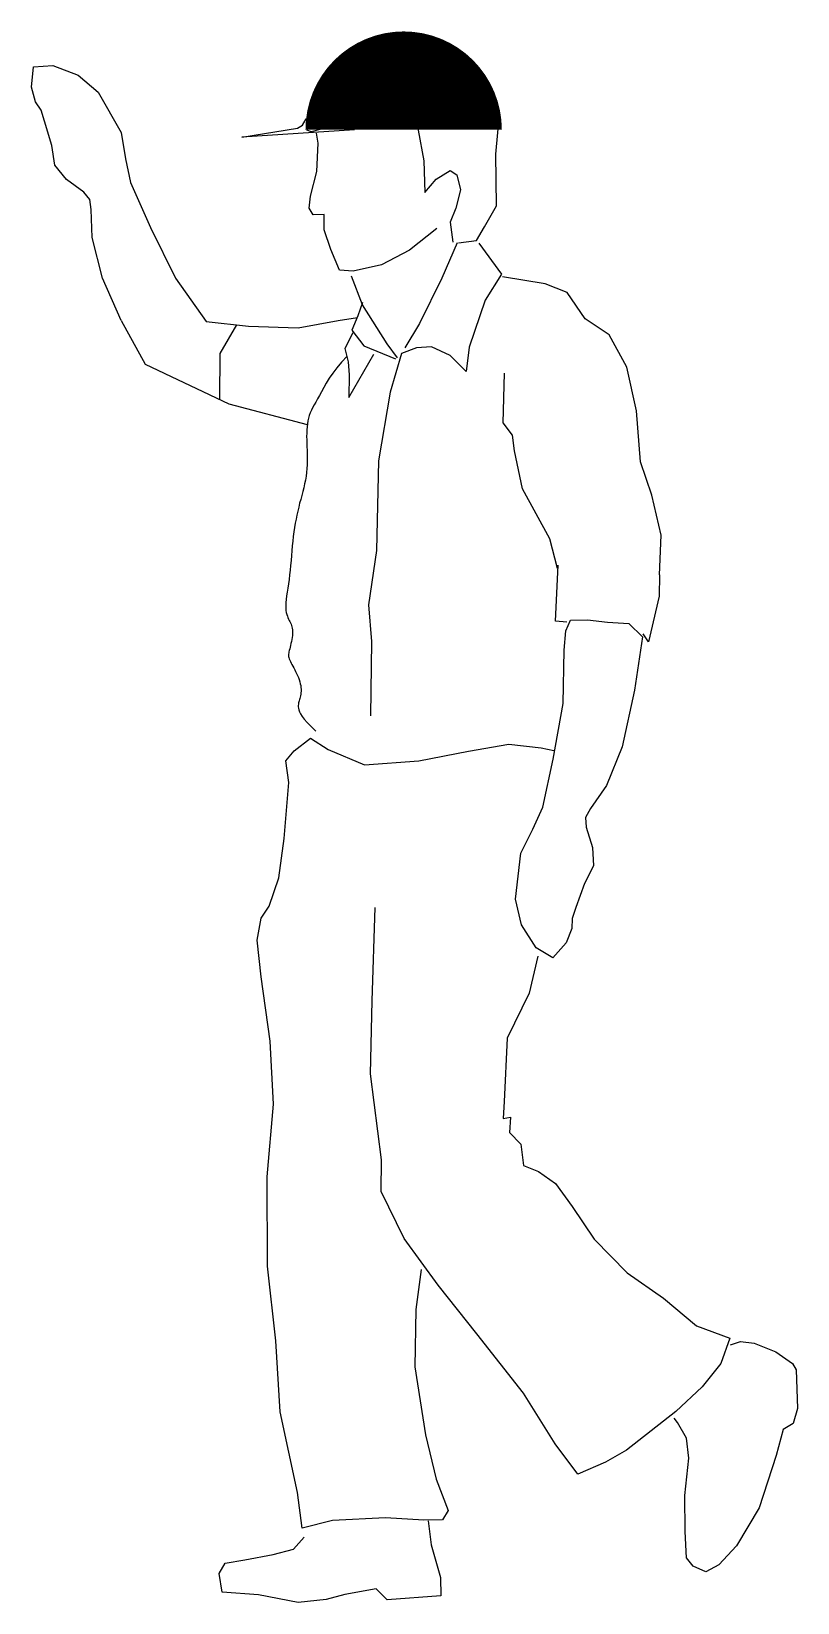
# Model space of a CAD drawing. Extents: x -12.2 to 22.9, y 0 to 72.
import ezdxf

# ---------------------------------------------------------------- set-up
doc = ezdxf.new("R2010")
doc.units = 0
doc.header["$LTSCALE"] = 5
doc.header["$MEASUREMENT"] = 0
doc.layers.get('0').update_dxf_attribs({"linetype": 'CONTINUOUS'})

msp = doc.modelspace()

# ---------------------------------------------------------------- linework, layer by layer
for p, q in [((-12.247, 69.498), (-12.156, 70.416)), ((-12.156, 70.416), (-11.268, 70.492)), ((-11.268, 70.492), (-10.094, 70.047)), ((-10.094, 70.047), (-9.184, 69.259)), ((-12.066, 68.812), (-12.247, 69.498)), ((-9.184, 69.259), (-8.132, 67.416)), ((-11.797, 68.44), (-12.066, 68.812)), ((5.362, 68.771), (5.505, 67.518)), ((-11.641, 67.925), (-11.797, 68.44)), ((-11.314, 66.814), (-11.641, 67.925)), ((-0.032, 67.618), (0.191, 67.751)), ((0.191, 67.751), (0.364, 68.038)), ((9.063, 66.421), (9.229, 68.232)), ((-8.132, 67.416), (-7.925, 66.21)), ((-2.584, 67.198), (-0.032, 67.618)), ((2.584, 67.541), (-2.584, 67.198)), ((0.382, 67.535), (0.586, 67.454)), ((0.586, 67.454), (1.125, 67.602)), ((0.916, 66.92), (0.84, 67.379)), ((5.505, 67.518), (5.771, 66.119)), ((-11.167, 65.915), (-11.314, 66.814)), ((0.855, 65.618), (0.916, 66.92)), ((9.096, 64.056), (9.063, 66.421)), ((-10.632, 65.26), (-11.167, 65.915)), ((-7.925, 66.21), (-7.7, 65.116)), ((0.563, 64.499), (0.855, 65.618)), ((5.771, 66.119), (5.811, 64.663)), ((6.325, 65.271), (6.969, 65.673)), ((6.969, 65.673), (7.273, 65.467)), ((-9.834, 64.678), (-10.632, 65.26)), ((-7.7, 65.116), (-6.776, 63.054)), ((5.811, 64.663), (6.325, 65.271)), ((7.273, 65.467), (7.442, 64.782)), ((-9.561, 64.337), (-9.834, 64.678)), ((-9.505, 63.875), (-9.561, 64.337)), ((0.508, 63.94), (0.563, 64.499)), ((7.442, 64.782), (7.232, 63.939)), ((-9.457, 62.59), (-9.505, 63.875)), ((0.688, 63.633), (0.508, 63.94)), ((1.197, 63.658), (0.688, 63.633)), ((1.192, 62.945), (1.197, 63.658)), ((7.232, 63.939), (6.972, 63.308)), ((8.55, 63.092), (9.096, 64.056)), ((-6.776, 63.054), (-5.633, 60.738)), ((1.49, 62.047), (1.192, 62.945)), ((6.359, 63.007), (5.107, 62.02)), ((6.972, 63.308), (7.096, 62.39)), ((8.188, 62.455), (8.55, 63.092)), ((-8.991, 60.727), (-9.457, 62.59)), ((1.891, 61.106), (1.49, 62.047)), ((5.107, 62.02), (3.828, 61.345)), ((7.351, 62.359), (8.188, 62.455)), ((8.289, 62.33), (9.327, 60.918)), ((3.828, 61.345), (2.524, 61.05)), ((-8.127, 58.798), (-8.991, 60.727)), ((-5.633, 60.738), (-4.225, 58.739)), ((2.524, 61.05), (1.891, 61.106)), ((9.327, 60.918), (8.575, 59.723)), ((11.332, 60.473), (9.377, 60.794)), ((12.347, 60.08), (11.332, 60.473)), ((13.161, 58.873), (12.347, 60.08)), ((8.575, 59.723), (7.846, 57.567)), ((-4.225, 58.739), (-2.285, 58.529)), ((-2.84, 58.593), (-3.595, 57.276)), ((-2.285, 58.529), (-0.007, 58.451)), ((-0.007, 58.451), (1.826, 58.791)), ((1.826, 58.791), (2.716, 58.922)), ((14.276, 58.13), (13.161, 58.873)), ((2.502, 58.219), (2.14, 57.509)), ((15.079, 56.646), (14.276, 58.13)), ((-3.595, 57.276), (-3.62, 55.184)), ((2.14, 57.509), (2.288, 56.896)), ((2.327, 55.266), (3.462, 57.244)), ((4.736, 57.285), (4.213, 55.506)), ((5.429, 57.535), (4.736, 57.285)), ((6.114, 57.58), (5.429, 57.535)), ((6.977, 57.188), (6.114, 57.58)), ((7.713, 56.448), (6.977, 57.188)), ((7.846, 57.567), (7.713, 56.448)), ((2.288, 56.896), (2.335, 56.307)), ((2.335, 56.307), (2.327, 55.266)), ((15.523, 54.656), (15.079, 56.646)), ((4.213, 55.506), (3.68, 52.352)), ((15.709, 52.312), (15.523, 54.656)), ((3.68, 52.352), (3.598, 48.249)), ((16.228, 50.78), (15.709, 52.312)), ((16.651, 48.943), (16.228, 50.78)), ((16.586, 47.131), (16.651, 48.943)), ((3.598, 48.249), (3.222, 45.755)), ((16.586, 47.131), (16.562, 46.145)), ((16.562, 46.145), (16.068, 44.056)), ((3.222, 45.755), (3.362, 44.073)), ((12.28, 44.566), (12.488, 45.052)), ((12.488, 45.052), (13.281, 45.068)), ((13.281, 45.068), (14.197, 44.959)), ((14.197, 44.959), (15.165, 44.9)), ((15.165, 44.9), (15.8, 44.284)), ((3.362, 44.073), (3.315, 40.661)), ((12.201, 43.671), (12.28, 44.566)), ((15.8, 44.284), (15.425, 41.842)), ((16.068, 44.056), (15.827, 44.43)), ((12.153, 41.227), (12.201, 43.671)), ((15.425, 41.842), (14.867, 39.248)), ((11.704, 38.683), (12.153, 41.227)), ((-0.191, 39.057), (0.556, 39.634)), ((0.556, 39.634), (1.367, 39.118)), ((-0.573, 38.602), (-0.191, 39.057)), ((1.367, 39.118), (3.043, 38.421)), ((5.54, 38.606), (7.807, 39.047)), ((7.807, 39.047), (9.672, 39.361)), ((9.672, 39.361), (11.148, 39.197)), ((11.148, 39.197), (11.729, 39.069)), ((14.867, 39.248), (14.14, 37.471)), ((-0.427, 37.604), (-0.573, 38.602)), ((3.043, 38.421), (5.54, 38.606)), ((11.229, 36.474), (11.704, 38.683)), ((-0.651, 35.037), (-0.427, 37.604)), ((14.14, 37.471), (13.419, 36.407)), ((10.763, 35.459), (11.229, 36.474)), ((13.419, 36.407), (13.19, 36.001)), ((10.216, 34.365), (10.763, 35.459)), ((13.19, 36.001), (13.209, 35.564)), ((13.209, 35.564), (13.507, 34.623)), ((-0.897, 33.227), (-0.651, 35.037)), ((13.507, 34.623), (13.552, 33.779)), ((9.975, 32.256), (10.216, 34.365)), ((-1.336, 31.935), (-0.897, 33.227)), ((13.552, 33.779), (13.138, 32.967)), ((13.138, 32.967), (12.744, 31.878)), ((-1.697, 31.377), (-1.336, 31.935)), ((3.39, 27.591), (3.524, 31.868)), ((10.242, 31.082), (9.975, 32.256)), ((12.744, 31.878), (12.566, 31.37)), ((-1.887, 30.381), (-1.697, 31.377)), ((10.926, 30.029), (10.242, 31.082)), ((12.566, 31.37), (12.562, 30.912)), ((-1.696, 28.699), (-1.887, 30.381)), ((12.562, 30.912), (12.303, 30.252)), ((10.995, 29.643), (10.604, 27.943)), ((11.686, 29.565), (10.926, 30.029)), ((12.303, 30.252), (11.686, 29.565)), ((-1.282, 25.741), (-1.696, 28.699)), ((3.313, 24.251), (3.39, 27.591)), ((10.604, 27.943), (9.591, 25.884)), ((-1.129, 22.858), (-1.282, 25.741)), ((9.591, 25.884), (9.446, 22.982)), ((3.822, 20.303), (3.313, 24.251)), ((-1.431, 19.528), (-1.129, 22.858)), ((9.446, 22.982), (9.411, 22.196)), ((9.411, 22.196), (9.746, 22.266)), ((9.746, 22.266), (9.69, 21.554)), ((9.69, 21.554), (10.217, 21.018)), ((10.217, 21.018), (10.217, 21.018)), ((10.217, 21.018), (10.34, 20.05)), ((3.811, 18.848), (3.822, 20.303)), ((-1.411, 15.424), (-1.431, 19.528)), ((10.34, 20.05), (11.022, 19.761)), ((11.022, 19.761), (11.811, 19.223)), ((4.864, 16.7), (3.811, 18.848)), ((11.811, 19.223), (12.567, 18.17)), ((12.567, 18.17), (13.575, 16.663)), ((6.427, 14.549), (4.864, 16.7)), ((13.575, 16.663), (15.091, 15.123)), ((-1.029, 12.008), (-1.411, 15.424)), ((5.639, 15.268), (5.4, 13.436)), ((8.193, 12.316), (6.427, 14.549)), ((15.091, 15.123), (16.763, 13.961)), ((16.763, 13.961), (18.282, 12.698)), ((5.4, 13.436), (5.351, 10.809)), ((10.334, 9.6), (8.193, 12.316)), ((18.282, 12.698), (19.806, 12.126)), ((-0.829, 8.746), (-1.029, 12.008)), ((19.806, 12.126), (19.389, 10.957)), ((19.832, 11.82), (20.292, 11.969)), ((20.292, 11.969), (20.925, 11.892)), ((20.925, 11.892), (21.919, 11.498)), ((5.351, 10.809), (5.836, 7.698)), ((19.389, 10.957), (18.544, 9.894)), ((21.919, 11.498), (22.679, 10.961)), ((22.679, 10.961), (22.851, 10.676)), ((22.851, 10.676), (22.918, 8.893)), ((11.793, 7.275), (10.334, 9.6)), ((18.544, 9.894), (17.335, 8.761)), ((-0.042, 5.043), (-0.829, 8.746)), ((17.335, 8.761), (15.058, 6.995)), ((22.918, 8.893), (22.709, 8.211)), ((17.411, 8.251), (17.26, 8.456)), ((17.813, 7.535), (17.411, 8.251)), ((22.248, 7.93), (21.933, 6.739)), ((22.709, 8.211), (22.248, 7.93)), ((5.836, 7.698), (6.33, 5.657)), ((12.831, 5.891), (11.793, 7.275)), ((17.93, 6.617), (17.813, 7.535)), ((15.058, 6.995), (14.108, 6.442)), ((17.742, 4.908), (17.93, 6.617)), ((21.933, 6.739), (21.151, 4.351)), ((14.108, 6.442), (12.831, 5.891)), ((6.33, 5.657), (6.88, 4.227)), ((0.179, 3.412), (-0.042, 5.043)), ((17.752, 3.256), (17.742, 4.908)), ((21.151, 4.351), (20.119, 2.598)), ((1.579, 3.758), (0.179, 3.412)), ((4.003, 3.892), (1.579, 3.758)), ((5.756, 3.777), (4.003, 3.892)), ((6.622, 3.799), (5.756, 3.777)), ((5.959, 3.753), (6.104, 2.653)), ((6.88, 4.227), (6.622, 3.799)), ((-0.214, 2.447), (0.278, 3.003)), ((17.823, 2.055), (17.752, 3.256)), ((-2.459, 1.954), (-1.155, 2.199)), ((-1.155, 2.199), (-0.214, 2.447)), ((6.104, 2.653), (6.529, 1.151)), ((20.119, 2.598), (19.297, 1.738)), ((-3.636, 1.33), (-3.356, 1.808)), ((-3.356, 1.808), (-2.459, 1.954)), ((18.125, 1.674), (17.823, 2.055)), ((18.705, 1.415), (18.125, 1.674)), ((19.297, 1.738), (18.705, 1.415)), ((-3.489, 0.485), (-3.636, 1.33)), ((6.529, 1.151), (6.544, 0.307)), ((-1.831, 0.349), (-3.489, 0.485)), ((0, 0), (-1.831, 0.349)), ((1.275, 0.143), (0, 0)), ((2.142, 0.369), (1.275, 0.143)), ((3.571, 0.635), (2.142, 0.369)), ((4.076, 0.122), (3.571, 0.635)), ((6.544, 0.307), (4.076, 0.122))]:
    msp.add_line(p, q)
at = {"const_width": 4.506}
msp.add_lwpolyline([(2.584, 67.541, -1), (7.091, 67.541, -1)], format="xyb", dxfattribs=at)
for points in [[(7.3, 62.36), (6.596, 60.735), (5.562, 58.654), (4.891, 57.539)], [(4.56, 57.083), (4.077, 57.72), (2.948, 59.511), (2.449, 60.817)], [(2.949, 59.613), (2.741, 59.003), (2.452, 58.343), (3.007, 57.626), (4.458, 57.033)], [(-8.127, 58.798), (-7.025, 56.791), (-3.179, 54.976), (0.414, 54.02)], [(2.239, 57.151), (1.988, 56.881), (1.771, 56.622), (1.585, 56.375), (1.425, 56.142), (1.287, 55.922), (1.168, 55.717), (1.063, 55.527), (0.969, 55.353), (0.882, 55.196), (0.801, 55.052), (0.728, 54.919), (0.661, 54.794), (0.602, 54.675), (0.55, 54.557), (0.505, 54.44), (0.469, 54.318), (0.44, 54.191), (0.418, 54.059), (0.402, 53.92), (0.392, 53.777), (0.387, 53.63), (0.386, 53.478), (0.388, 53.323), (0.392, 53.166), (0.398, 53.005), (0.404, 52.842), (0.409, 52.677), (0.413, 52.51), (0.413, 52.342), (0.408, 52.171), (0.399, 52), (0.382, 51.827), (0.358, 51.653), (0.327, 51.477), (0.29, 51.301), (0.249, 51.125), (0.205, 50.947), (0.159, 50.769), (0.112, 50.59), (0.065, 50.411), (0.02, 50.232), (-0.023, 50.051), (-0.064, 49.868), (-0.103, 49.682), (-0.139, 49.492), (-0.173, 49.298), (-0.203, 49.098), (-0.23, 48.891), (-0.253, 48.678), (-0.274, 48.459), (-0.294, 48.236), (-0.312, 48.012), (-0.33, 47.786), (-0.349, 47.562), (-0.37, 47.342), (-0.394, 47.125), (-0.42, 46.916), (-0.449, 46.714), (-0.478, 46.52), (-0.506, 46.336), (-0.532, 46.163), (-0.552, 46.002), (-0.567, 45.853), (-0.574, 45.719), (-0.573, 45.599), (-0.563, 45.492), (-0.547, 45.397), (-0.525, 45.312), (-0.5, 45.235), (-0.472, 45.166), (-0.442, 45.101), (-0.412, 45.041), (-0.383, 44.982), (-0.356, 44.925), (-0.331, 44.867), (-0.309, 44.807), (-0.291, 44.745), (-0.277, 44.678), (-0.267, 44.607), (-0.263, 44.529), (-0.265, 44.444), (-0.271, 44.354), (-0.283, 44.26), (-0.297, 44.164), (-0.314, 44.069), (-0.333, 43.976), (-0.353, 43.888), (-0.373, 43.806), (-0.392, 43.732), (-0.41, 43.665), (-0.425, 43.603), (-0.437, 43.546), (-0.444, 43.491), (-0.447, 43.438), (-0.443, 43.385), (-0.433, 43.331), (-0.416, 43.274), (-0.392, 43.214), (-0.363, 43.151), (-0.328, 43.084), (-0.29, 43.014), (-0.249, 42.94), (-0.206, 42.862), (-0.162, 42.779), (-0.119, 42.693), (-0.076, 42.603), (-0.035, 42.51), (0.004, 42.417), (0.038, 42.322), (0.069, 42.229), (0.094, 42.137), (0.112, 42.047), (0.124, 41.961), (0.13, 41.879), (0.129, 41.8), (0.125, 41.725), (0.116, 41.654), (0.104, 41.587), (0.09, 41.523), (0.074, 41.464), (0.057, 41.409), (0.041, 41.356), (0.026, 41.304), (0.014, 41.253), (0.005, 41.199), (0, 41.142), (0.002, 41.081), (0.01, 41.013), (0.026, 40.938), (0.056, 40.852), (0.104, 40.754), (0.177, 40.639), (0.278, 40.506), (0.415, 40.351), (0.591, 40.172), (0.813, 39.967)], [(11.895, 47.421), (11.548, 48.778), (10.292, 51.079), (9.927, 52.814), (9.831, 53.528), (9.398, 54.092), (9.467, 56.383)], [(12.327, 44.954), (11.799, 45.002), (11.931, 47.567)]]:
    msp.add_lwpolyline(points)

doc.saveas('drawing.dxf')
